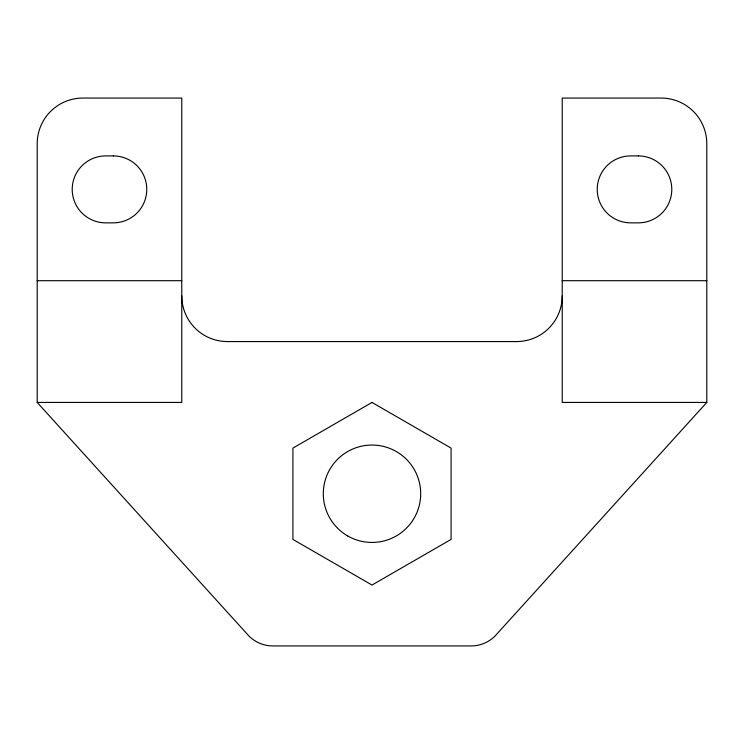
<?xml version="1.0" encoding="UTF-8"?>
<svg xmlns="http://www.w3.org/2000/svg" width="744" height="744" viewBox="0 0 744 744"><rect width="100%" height="100%" fill="white"/><g stroke="black" fill="none" stroke-linecap="round" stroke-linejoin="round"><path stroke-width="1.12" d="M706.8 402.439L562.231 402.439L562.231 98.069L661.146 98.069A45.654 45.654 0 0 1 706.8 143.732L706.8 402.439L495.058 636.018A33.833 33.833 0 0 1 471.138 645.932L272.862 645.932A33.833 33.833 0 0 1 248.942 636.018L37.2 402.439L37.2 143.732A45.654 45.654 0 0 1 82.854 98.069L181.768 98.069L181.768 402.439L37.2 402.439M37.2 280.693L181.768 280.693M562.231 280.693L706.8 280.693M562.231 295.907A45.654 45.654 0 0 1 516.569 341.561L227.432 341.561A45.654 45.654 0 0 1 181.768 295.907M372 402.439L292.922 448.093L292.922 539.4L372 585.054L451.078 539.4L451.078 448.093L372 402.439M113.293 155.905L105.685 155.905A33.48 33.48 0 0 0 72.205 189.385A33.48 33.48 0 0 0 105.685 222.865L113.293 222.865A33.48 33.48 0 0 0 146.773 189.385A33.48 33.48 0 0 0 113.293 155.905M638.315 155.905L630.707 155.905A33.48 33.48 0 0 0 597.227 189.385A33.48 33.48 0 0 0 630.707 222.865L638.315 222.865A33.48 33.48 0 0 0 671.795 189.385A33.48 33.48 0 0 0 638.315 155.905M347.653 535.922A48.695 48.695 0 0 0 420.695 493.746A48.695 48.695 0 0 0 347.653 451.571A48.695 48.695 0 0 0 347.653 535.922"/></g></svg>
